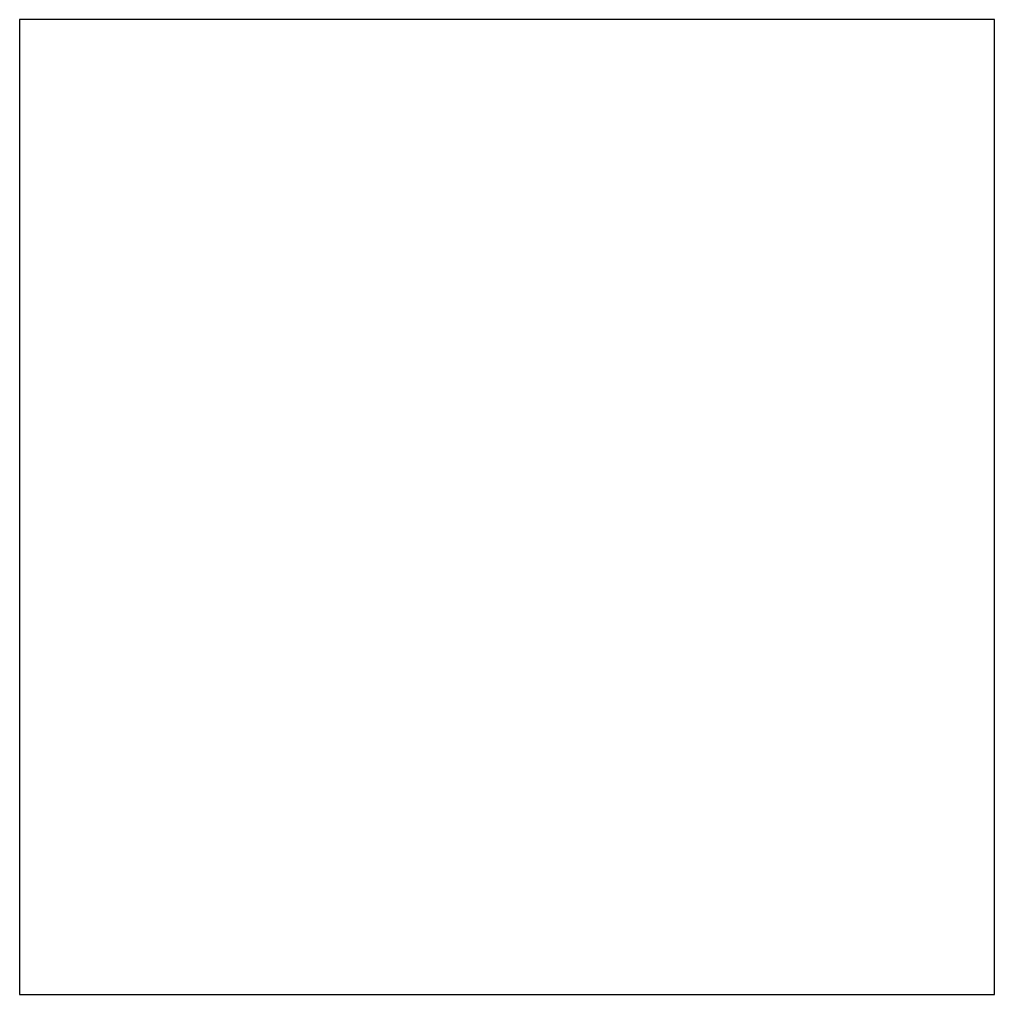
# Model space of a CAD drawing. Header units: inches. Extents: x 0 to 90, y 0 to 90.
import ezdxf

# ---------------------------------------------------------------- set-up
doc = ezdxf.new("R2010")
doc.units = ezdxf.units.IN
doc.header["$MEASUREMENT"] = 0
doc.layers.add('dim 1', color=7, linetype='Continuous', lineweight=9)

msp = doc.modelspace()

# ---------------------------------------------------------------- linework, layer by layer
at = {"layer": 'dim 1', "lineweight": 30}
msp.add_lwpolyline([(0, 0), (90, 0), (90, 90), (0, 90)], close=True, dxfattribs=at)

doc.saveas('drawing.dxf')
